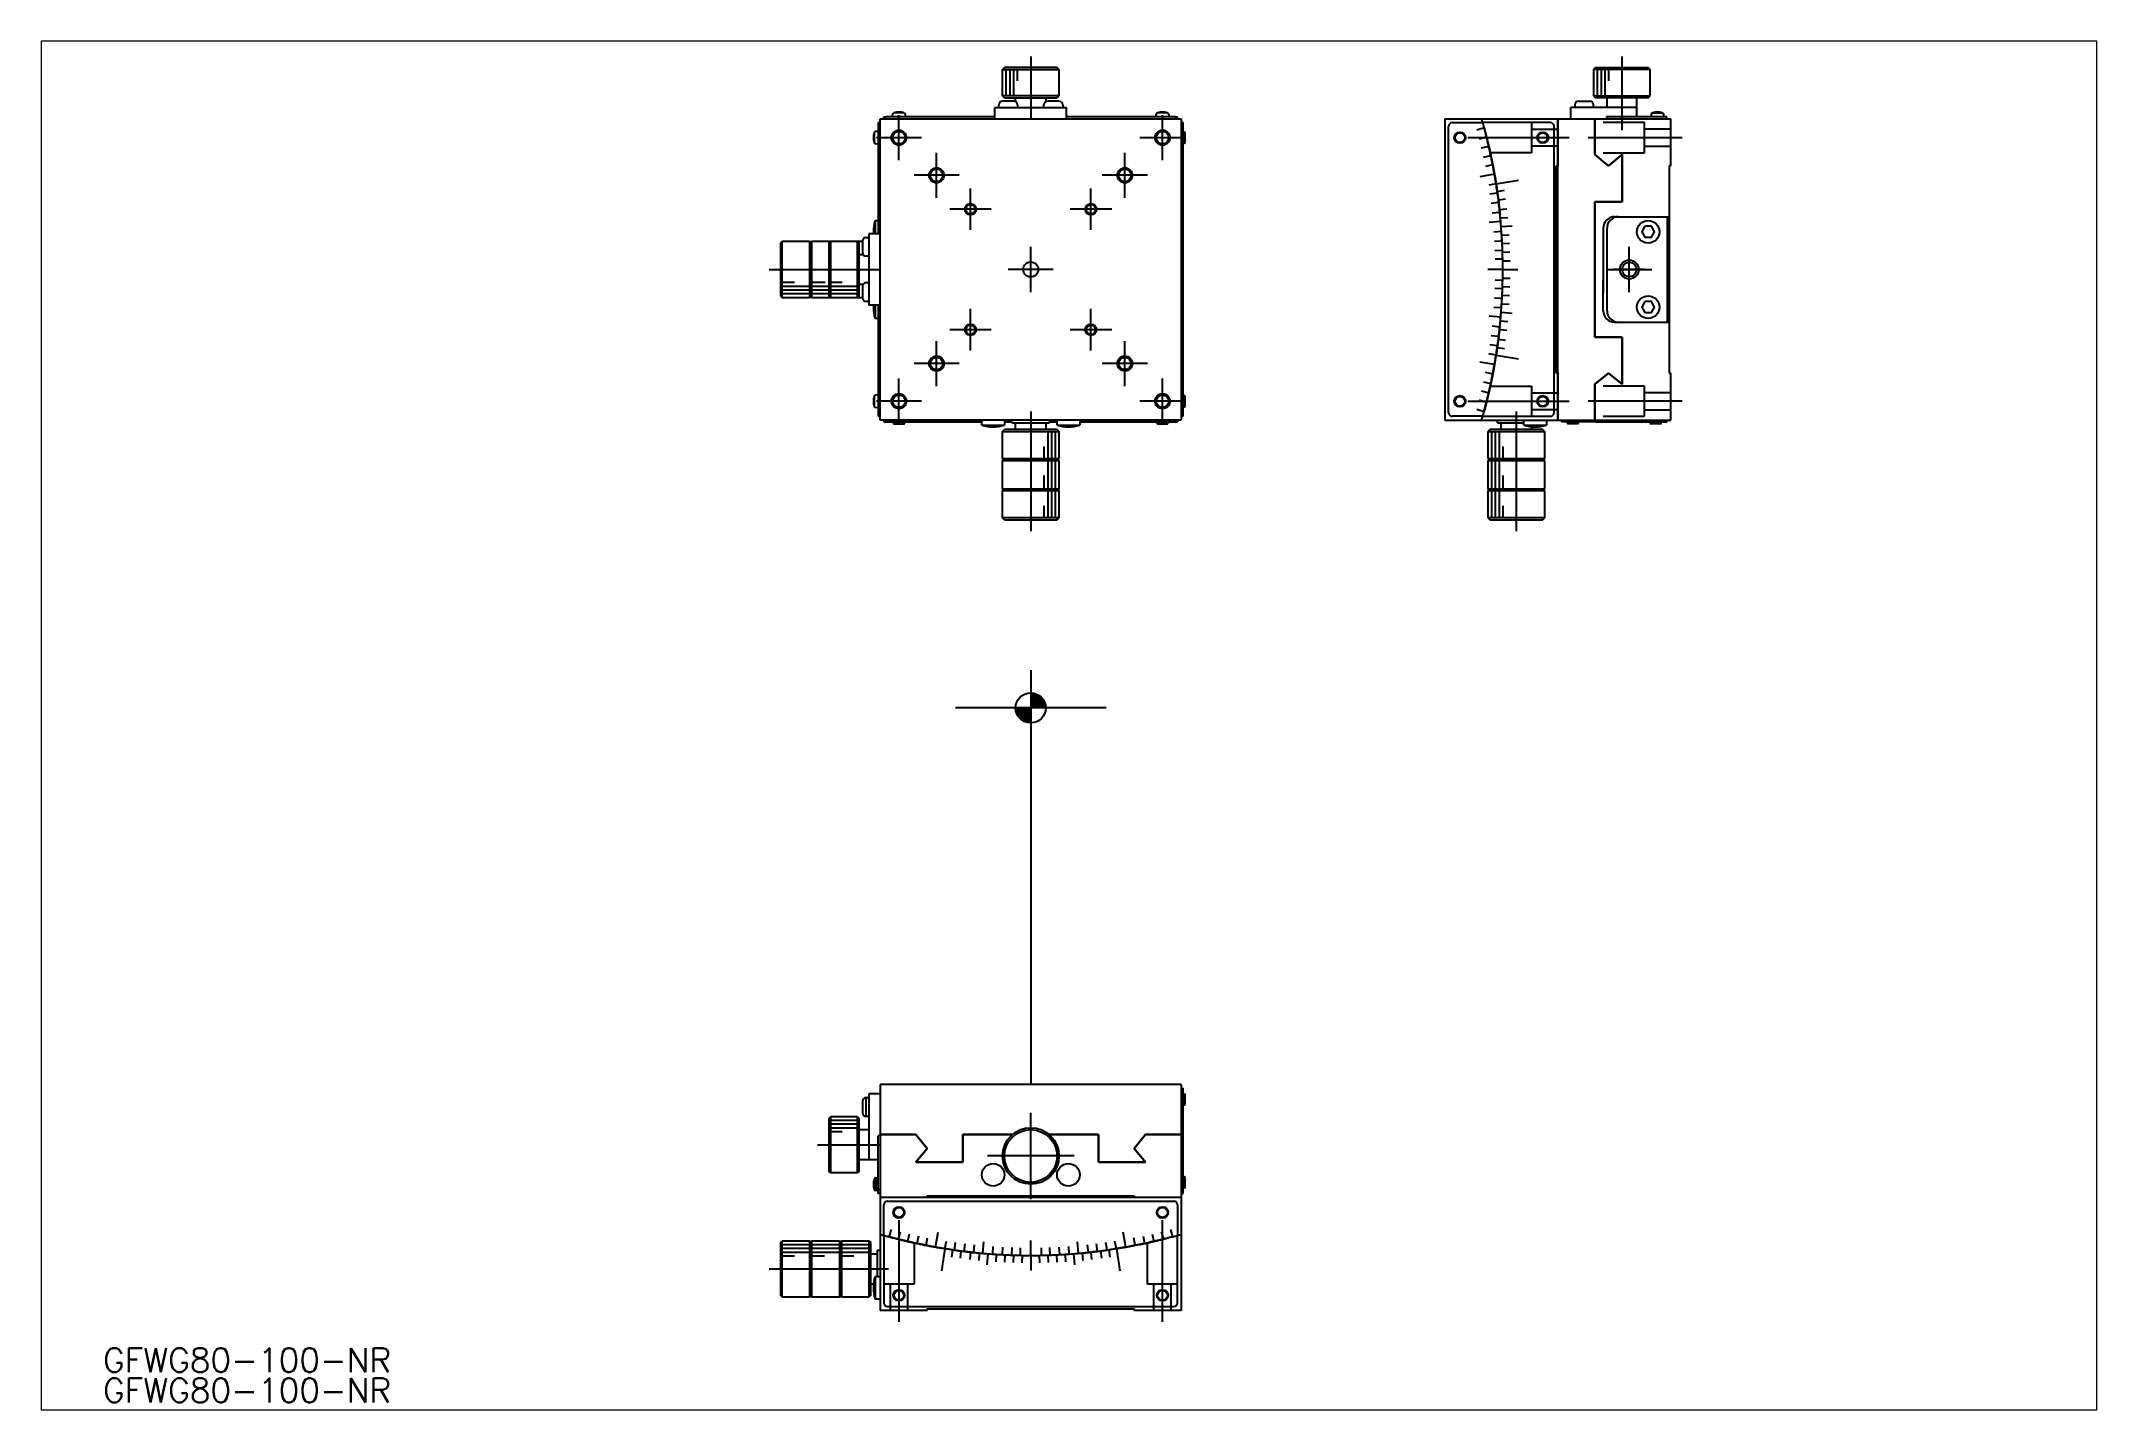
# Paper-space layout 'レイアウト1' of a CAD drawing. Extents: x 2.2 to 9.04, y 1.66 to 6.21.
# The model-space entities are those that its viewports show. They can reach past a viewport. Long polylines and large blocks are cut down to what shows.
import ezdxf

# ---------------------------------------------------------------- set-up
doc = ezdxf.new("R2010")
doc.units = 0
doc.header["$MEASUREMENT"] = 0
doc.linetypes.add('CENTER', pattern=[17.5, 13, -1.5, 1.5, -1.5])
doc.linetypes.add('DASHED', pattern=[3.5, 2, -1.5])
doc.layers.get('0').update_dxf_attribs({"linetype": 'CONTINUOUS'})
doc.layers.get('DEFPOINTS').update_dxf_attribs({"linetype": 'CONTINUOUS'})
doc.layers.add('CENTER', color=1, linetype='CENTER')
doc.styles.get("Standard").update_dxf_attribs({"font": 'txt.shx', "bigfont": '@extfont2.shx'})

msp = doc.modelspace()

# ---------------------------------------------------------------- linework, layer by layer
at = {"color": 7, "linetype": 'Continuous'}
for p, q in [((62.44, 271.21), (62.69, 271.46)), ((62.44, 271.21), (69.94, 271.21)), ((62.44, 267.71), (62.44, 271.21)), ((69.69, 271.46), (62.69, 271.46)), ((69.69, 271.46), (69.94, 271.21)), ((69.94, 271.21), (69.94, 267.71)), ((141.18, 271.46), (140.93, 271.21)), ((148.43, 271.21), (140.93, 271.21)), ((140.93, 271.21), (140.93, 267.71)), ((141.18, 271.46), (148.18, 271.46)), ((148.43, 271.21), (148.18, 271.46)), ((148.43, 267.71), (148.43, 271.21)), ((69.94, 267.71), (62.44, 267.71)), ((62.69, 267.46), (62.44, 267.71)), ((69.94, 267.71), (69.69, 267.46)), ((140.93, 267.71), (148.43, 267.71)), ((140.93, 267.71), (141.18, 267.46)), ((148.18, 267.46), (148.43, 267.71)), ((46.69, 264.66), (46.69, 264.91)), ((46.69, 264.91), (47, 264.91)), ((61.44, 264.91), (47, 264.91)), ((47.81, 264.91), (47.84, 265.22)), ((49.33, 265.47), (48.04, 265.47)), ((49.53, 265.22), (49.56, 264.91)), ((61.44, 266.16), (70.94, 266.16)), ((61.44, 264.66), (61.44, 266.16)), ((61.94, 266.16), (61.94, 266.51)), ((63.94, 267.01), (62.44, 267.01)), ((62.69, 267.46), (69.69, 267.46)), ((64.19, 266.95), (64.19, 267.46)), ((64.44, 266.51), (64.44, 266.16)), ((67.94, 266.16), (67.94, 266.51)), ((68.19, 267.46), (68.19, 266.95)), ((69.94, 267.01), (68.44, 267.01)), ((70.44, 266.51), (70.44, 266.16)), ((70.94, 264.66), (70.94, 266.16)), ((85.37, 264.91), (70.94, 264.91)), ((82.81, 264.91), (82.84, 265.22)), ((84.33, 265.47), (83.04, 265.47)), ((84.53, 265.22), (84.56, 264.91)), ((85.37, 264.91), (85.69, 264.91)), ((85.69, 264.66), (85.69, 264.91)), ((146.68, 266.16), (137.93, 266.16)), ((137.93, 264.66), (137.93, 266.16)), ((138.43, 266.51), (138.43, 266.16)), ((138.93, 267.01), (140.43, 267.01)), ((140.93, 266.16), (140.93, 266.51)), ((148.18, 267.46), (141.18, 267.46)), ((142.89, 264.91), (142.64, 264.91)), ((142.64, 264.91), (142.64, 264.66)), ((142.68, 267.46), (142.68, 266.16)), ((150.18, 264.91), (142.89, 264.91)), ((146.68, 264.91), (146.68, 267.46)), ((146.68, 264.91), (146.68, 266.16)), ((148.58, 265.22), (148.56, 264.91)), ((148.79, 265.47), (150.07, 265.47)), ((150.68, 264.91), (150.18, 264.91)), ((150.31, 264.91), (150.28, 265.22)), ((150.68, 264.66), (150.68, 264.91)), ((45.38, 262.81), (45.38, 261.52)), ((45.63, 263.01), (45.94, 263.04)), ((45.94, 264.16), (46.19, 264.16)), ((45.94, 264.16), (45.94, 249.41)), ((46.19, 224.66), (46.19, 264.66)), ((46.19, 264.66), (86.19, 264.66)), ((86.19, 264.66), (86.19, 224.66)), ((86.19, 264.16), (86.44, 264.16)), ((86.44, 263.66), (86.44, 264.16)), ((86.44, 225.66), (86.44, 263.66)), ((86.44, 262.91), (86.59, 262.91)), ((86.69, 261.51), (86.69, 262.81)), ((121.18, 264.66), (121.18, 258.41)), ((121.18, 264.66), (126.08, 264.66)), ((121.18, 264.66), (121.18, 230.91)), ((121.68, 225.66), (121.68, 263.66)), ((122.18, 264.16), (126.22, 264.16)), ((126.08, 264.66), (136.18, 264.66)), ((135.18, 264.16), (126.23, 264.16)), ((135.68, 225.66), (135.68, 263.66)), ((136.18, 224.66), (136.18, 264.66)), ((136.18, 264.66), (141.08, 264.66)), ((136.18, 264.66), (136.18, 258.41)), ((141.08, 264.66), (141.08, 259.91)), ((141.08, 259.91), (141.08, 264.66)), ((141.08, 264.66), (151.18, 264.66)), ((151.18, 258.41), (151.18, 264.66)), ((45.94, 261.29), (45.63, 261.32)), ((86.59, 261.41), (86.44, 261.41)), ((141.08, 259.91), (141.89, 259.25)), ((141.89, 259.25), (141.08, 259.91)), ((142.9, 258.41), (144.71, 259.91)), ((144.71, 259.91), (142.9, 258.41)), ((144.71, 259.91), (144.71, 253.66)), ((144.71, 253.66), (144.71, 259.91)), ((135.98, 230.91), (135.98, 258.41)), ((135.98, 258.41), (136.18, 258.41)), ((141.89, 259.25), (142.05, 259.11)), ((142.9, 258.41), (141.89, 259.25)), ((142.05, 259.11), (142.9, 258.41)), ((151.18, 258.41), (150.98, 258.41)), ((150.98, 258.41), (150.98, 230.91)), ((45.52, 251.16), (45.52, 249.41)), ((45.52, 251.16), (45.94, 251.16)), ((144.71, 253.66), (141.08, 253.66)), ((141.08, 253.66), (141.08, 235.66)), ((141.08, 235.66), (141.08, 253.66)), ((141.08, 253.66), (144.71, 253.66)), ((143.73, 251.66), (150.98, 251.66)), ((150.73, 237.66), (150.73, 251.66)), ((44.34, 248.91), (44.69, 248.91)), ((46.19, 249.41), (44.69, 249.41)), ((44.69, 249.41), (44.69, 239.91)), ((142.23, 250.16), (142.23, 241.5)), ((142.73, 242.35), (142.73, 250.16)), ((32.94, 248.16), (33.19, 248.41)), ((32.94, 248.16), (32.94, 241.16)), ((33.19, 240.91), (33.19, 248.41)), ((33.19, 248.41), (36.81, 248.41)), ((36.81, 248.41), (36.81, 240.91)), ((36.81, 248.41), (36.94, 248.29)), ((36.94, 248.29), (37.06, 248.41)), ((36.94, 248.29), (36.94, 241.04)), ((37.06, 248.41), (37.06, 240.91)), ((37.06, 248.41), (39.64, 248.41)), ((39.39, 248.16), (39.64, 248.41)), ((39.39, 248.16), (39.39, 241.16)), ((39.64, 240.91), (39.64, 248.41)), ((39.64, 248.41), (43.14, 248.41)), ((43.14, 248.41), (43.14, 240.91)), ((43.14, 248.41), (43.39, 248.16)), ((43.14, 248.41), (43.84, 248.41)), ((43.39, 241.16), (43.39, 248.16)), ((43.39, 246.66), (43.9, 246.66)), ((43.84, 248.41), (43.84, 246.91)), ((44.69, 246.41), (44.34, 246.41)), ((142.23, 239.16), (142.23, 243.19)), ((33.19, 240.91), (32.94, 241.16)), ((36.81, 240.91), (33.19, 240.91)), ((36.94, 241.04), (36.81, 240.91)), ((37.06, 240.91), (36.94, 241.04)), ((39.64, 240.91), (37.06, 240.91)), ((39.64, 240.91), (39.39, 241.16)), ((43.14, 240.91), (39.64, 240.91)), ((43.39, 241.16), (43.14, 240.91)), ((43.84, 240.91), (43.14, 240.91)), ((43.9, 242.66), (43.39, 242.66)), ((43.84, 242.41), (43.84, 240.91)), ((44.34, 242.91), (44.69, 242.91)), ((44.69, 240.41), (44.34, 240.41)), ((142.73, 239.16), (142.73, 242.35)), ((46.19, 239.91), (44.69, 239.91)), ((45.52, 239.91), (45.52, 238.16)), ((45.94, 238.16), (45.52, 238.16)), ((45.94, 239.91), (45.94, 225.16)), ((143.73, 237.66), (150.98, 237.66)), ((141.08, 235.66), (144.71, 235.66)), ((144.71, 235.66), (141.08, 235.66)), ((144.71, 235.66), (144.71, 229.41)), ((144.71, 229.41), (144.71, 235.66)), ((121.18, 230.91), (121.18, 224.66)), ((136.18, 230.91), (135.98, 230.91)), ((136.18, 224.66), (136.18, 230.91)), ((136.18, 230.91), (136.18, 224.66)), ((142.9, 230.91), (141.08, 229.42)), ((141.08, 229.42), (142.9, 230.91)), ((141.08, 229.42), (141.08, 224.66)), ((141.08, 224.66), (141.08, 229.42)), ((144.71, 229.41), (142.9, 230.91)), ((142.9, 230.91), (144.71, 229.41)), ((150.98, 230.91), (151.18, 230.91)), ((151.18, 224.66), (151.18, 230.91)), ((45.38, 227.81), (45.38, 226.52)), ((45.63, 228.01), (45.94, 228.04)), ((86.44, 227.91), (86.59, 227.91)), ((86.69, 226.51), (86.69, 227.81)), ((45.94, 226.29), (45.63, 226.32)), ((46.19, 225.16), (45.94, 225.16)), ((86.19, 224.66), (46.19, 224.66)), ((46.69, 224.66), (46.69, 224.41)), ((46.69, 224.41), (47.19, 224.41)), ((47.19, 224.41), (59.69, 224.41)), ((47.94, 224.26), (47.94, 224.41)), ((48.04, 224.16), (49.34, 224.16)), ((49.44, 224.41), (49.44, 224.26)), ((59.69, 223.99), (59.69, 224.66)), ((59.69, 223.99), (62.69, 223.99)), ((62.69, 224.66), (62.69, 223.99)), ((62.69, 224.41), (63.69, 224.41)), ((63.69, 224.29), (63.69, 224.66)), ((63.69, 224.29), (68.69, 224.29)), ((64.19, 223.41), (64.19, 224.29)), ((68.19, 224.29), (68.19, 223.41)), ((68.69, 224.66), (68.69, 224.29)), ((68.69, 224.41), (69.69, 224.41)), ((69.69, 223.99), (69.69, 224.66)), ((69.69, 223.99), (72.69, 223.99)), ((72.69, 224.66), (72.69, 223.99)), ((72.69, 224.41), (85.19, 224.41)), ((82.94, 224.26), (82.94, 224.41)), ((83.04, 224.16), (84.34, 224.16)), ((84.44, 224.41), (84.44, 224.26)), ((85.19, 224.41), (85.69, 224.41)), ((85.69, 224.66), (85.69, 224.41)), ((86.19, 225.16), (86.44, 225.16)), ((86.59, 226.41), (86.44, 226.41)), ((86.44, 225.16), (86.44, 225.66)), ((121.18, 224.66), (126.08, 224.66)), ((126.22, 225.16), (122.18, 225.16)), ((126.08, 224.66), (136.18, 224.66)), ((126.23, 225.16), (135.18, 225.16)), ((128.18, 224.29), (128.18, 224.66)), ((128.18, 224.29), (131.68, 224.29)), ((128.68, 223.41), (128.68, 224.29)), ((131.68, 223.99), (131.68, 224.66)), ((131.68, 223.99), (134.68, 223.99)), ((134.68, 224.66), (134.68, 223.99)), ((136.18, 224.66), (141.08, 224.66)), ((136.68, 224.66), (136.68, 224.41)), ((137.18, 224.41), (136.68, 224.41)), ((141.22, 224.41), (137.18, 224.41)), ((137.43, 224.41), (137.43, 224.26)), ((138.83, 224.16), (137.53, 224.16)), ((138.93, 224.26), (138.93, 224.41)), ((141.08, 224.66), (141.22, 224.66)), ((141.08, 224.66), (151.18, 224.66)), ((141.22, 224.41), (141.22, 224.66)), ((141.23, 224.66), (141.23, 224.41)), ((141.23, 224.41), (150.18, 224.41)), ((148.43, 224.41), (148.43, 224.26)), ((149.83, 224.16), (148.53, 224.16)), ((149.93, 224.26), (149.93, 224.41)), ((150.18, 224.41), (150.68, 224.41)), ((150.68, 224.66), (150.68, 224.41)), ((62.44, 223.16), (62.69, 223.41)), ((62.44, 223.16), (69.94, 223.16)), ((62.44, 219.54), (62.44, 223.16)), ((69.69, 223.41), (62.69, 223.41)), ((69.69, 223.41), (69.94, 223.16)), ((69.94, 223.16), (69.94, 219.54)), ((126.93, 223.16), (127.18, 223.41)), ((126.93, 223.16), (134.43, 223.16)), ((126.93, 219.54), (126.93, 223.16)), ((134.18, 223.41), (127.18, 223.41)), ((132.68, 223.79), (132.68, 223.41)), ((134.18, 223.41), (134.43, 223.16)), ((134.43, 223.16), (134.43, 219.54)), ((62.44, 219.54), (69.94, 219.54)), ((62.56, 219.41), (62.44, 219.54)), ((62.44, 219.29), (62.56, 219.41)), ((62.44, 219.29), (69.94, 219.29)), ((62.44, 215.54), (62.44, 219.29)), ((62.56, 219.41), (69.81, 219.41)), ((69.94, 219.54), (69.81, 219.41)), ((69.81, 219.41), (69.94, 219.29)), ((69.94, 219.29), (69.94, 215.54)), ((126.93, 219.54), (134.43, 219.54)), ((127.06, 219.41), (126.93, 219.54)), ((126.93, 219.29), (127.06, 219.41)), ((126.93, 219.29), (134.43, 219.29)), ((126.93, 215.54), (126.93, 219.29)), ((127.06, 219.41), (134.31, 219.41)), ((134.43, 219.54), (134.31, 219.41)), ((134.31, 219.41), (134.43, 219.29)), ((134.43, 219.29), (134.43, 215.54)), ((62.44, 215.54), (69.94, 215.54)), ((62.56, 215.41), (62.44, 215.54)), ((62.44, 215.29), (62.56, 215.41)), ((62.44, 215.29), (69.94, 215.29)), ((62.44, 211.66), (62.44, 215.29)), ((62.56, 215.41), (69.81, 215.41)), ((69.94, 215.54), (69.81, 215.41)), ((69.81, 215.41), (69.94, 215.29)), ((69.94, 215.29), (69.94, 211.66)), ((126.93, 215.54), (134.43, 215.54)), ((127.06, 215.41), (126.93, 215.54)), ((126.93, 215.29), (127.06, 215.41)), ((126.93, 215.29), (134.43, 215.29)), ((126.93, 211.66), (126.93, 215.29)), ((127.06, 215.41), (134.31, 215.41)), ((134.43, 215.54), (134.31, 215.41)), ((134.31, 215.41), (134.43, 215.29)), ((134.43, 215.29), (134.43, 211.66)), ((69.94, 211.66), (62.44, 211.66)), ((62.69, 211.41), (62.44, 211.66)), ((62.69, 211.41), (69.69, 211.41)), ((69.94, 211.66), (69.69, 211.41)), ((134.43, 211.66), (126.93, 211.66)), ((127.18, 211.41), (126.93, 211.66)), ((127.18, 211.41), (134.18, 211.41)), ((134.43, 211.66), (134.18, 211.41)), ((43.84, 134.19), (43.84, 132.69)), ((44.34, 134.69), (44.69, 134.69)), ((44.69, 135.19), (44.69, 126.44)), ((46.19, 135.19), (44.69, 135.19)), ((86.19, 136.44), (46.19, 136.44)), ((46.19, 136.44), (46.19, 129.8)), ((86.19, 136.44), (86.19, 129.8)), ((86.19, 135.94), (86.44, 135.94)), ((86.44, 135.44), (86.44, 135.94)), ((86.44, 129.63), (86.44, 135.44)), ((86.44, 135.19), (86.59, 135.19)), ((86.69, 133.79), (86.69, 135.09)), ((39.39, 131.94), (39.64, 132.19)), ((39.39, 131.94), (39.39, 124.94)), ((39.64, 124.69), (39.64, 132.19)), ((39.64, 132.19), (43.14, 132.19)), ((43.14, 132.19), (43.14, 124.69)), ((43.14, 132.19), (43.39, 131.94)), ((43.39, 124.94), (43.39, 131.94)), ((44.69, 132.19), (44.34, 132.19)), ((86.59, 133.69), (86.44, 133.69)), ((43.39, 130.44), (44.69, 130.44)), ((46.19, 129.62), (45.94, 129.62)), ((45.94, 122.44), (45.94, 129.62)), ((46.19, 129.8), (50.94, 129.8)), ((50.94, 129.8), (46.19, 129.8)), ((46.19, 129.8), (46.19, 121.44)), ((46.19, 129.62), (46.19, 129.8)), ((50.94, 129.8), (52.44, 127.94)), ((52.44, 127.94), (50.94, 129.8)), ((57.19, 126.1), (57.19, 129.8)), ((57.19, 129.8), (63.76, 129.8)), ((63.76, 129.8), (57.19, 129.8)), ((57.19, 129.8), (57.19, 126.1)), ((68.61, 129.8), (75.19, 129.8)), ((75.19, 129.8), (68.61, 129.8)), ((75.19, 129.8), (75.19, 126.1)), ((75.19, 126.1), (75.19, 129.8)), ((79.94, 127.94), (81.44, 129.8)), ((81.44, 129.8), (79.94, 127.94)), ((81.44, 129.8), (86.19, 129.8)), ((86.19, 129.8), (81.44, 129.8)), ((86.19, 129.8), (86.19, 121.44)), ((86.19, 129.63), (86.44, 129.63)), ((86.19, 129.62), (86.44, 129.62)), ((86.44, 122.44), (86.44, 129.62)), ((45.94, 126.44), (43.39, 126.44)), ((45.94, 126.44), (44.69, 126.44)), ((52.44, 127.94), (50.94, 126.1)), ((50.94, 126.1), (52.44, 127.94)), ((50.94, 126.1), (57.19, 126.1)), ((57.19, 126.1), (50.94, 126.1)), ((75.19, 126.1), (81.44, 126.1)), ((81.44, 126.1), (75.19, 126.1)), ((81.44, 126.1), (79.94, 127.94)), ((79.94, 127.94), (81.44, 126.1)), ((39.64, 124.69), (39.39, 124.94)), ((43.14, 124.69), (39.64, 124.69)), ((43.39, 124.94), (43.14, 124.69)), ((45.38, 123.83), (45.38, 122.55)), ((45.63, 124.04), (45.94, 124.07)), ((86.44, 124.19), (86.59, 124.19)), ((86.69, 122.79), (86.69, 124.09)), ((45.94, 122.32), (45.63, 122.34)), ((45.94, 121.94), (45.94, 122.44)), ((46.19, 121.94), (45.94, 121.94)), ((52.44, 121.44), (46.19, 121.44)), ((52.44, 121.44), (46.19, 121.44)), ((46.19, 121.44), (46.19, 116.54)), ((46.69, 116.4), (46.69, 120.44)), ((47.19, 120.94), (85.19, 120.94)), ((52.44, 121.64), (79.94, 121.64)), ((52.44, 121.44), (52.44, 121.64)), ((79.94, 121.44), (52.44, 121.44)), ((79.94, 121.64), (79.94, 121.44)), ((86.19, 121.44), (79.94, 121.44)), ((86.19, 121.44), (79.94, 121.44)), ((85.69, 120.44), (85.69, 116.4)), ((86.19, 121.94), (86.44, 121.94)), ((86.19, 121.44), (86.19, 116.54)), ((86.59, 122.69), (86.44, 122.69)), ((86.44, 121.94), (86.44, 122.44)), ((32.94, 115.44), (33.19, 115.69)), ((32.94, 115.44), (32.94, 108.44)), ((33.19, 108.19), (33.19, 115.69)), ((33.19, 115.69), (36.81, 115.69)), ((36.81, 115.69), (36.81, 108.19)), ((36.81, 115.69), (36.94, 115.56)), ((36.94, 115.56), (37.06, 115.69)), ((36.94, 115.56), (36.94, 108.31)), ((37.06, 115.69), (37.06, 108.19)), ((37.06, 115.69), (40.81, 115.69)), ((40.81, 115.69), (40.81, 108.19)), ((40.81, 115.69), (40.94, 115.56)), ((40.94, 115.56), (41.06, 115.69)), ((40.94, 115.56), (40.94, 108.31)), ((41.06, 115.69), (41.06, 108.19)), ((41.06, 115.69), (44.69, 115.69)), ((44.69, 115.69), (44.69, 108.19)), ((44.69, 115.69), (44.94, 115.44)), ((44.94, 108.44), (44.94, 115.44)), ((46.19, 116.54), (46.19, 106.44)), ((46.69, 116.4), (46.69, 107.44)), ((85.69, 107.44), (85.69, 116.4)), ((86.19, 116.54), (86.19, 106.44)), ((44.94, 113.94), (45.81, 113.94)), ((45.81, 114.44), (45.81, 110.94)), ((45.81, 114.44), (46.19, 114.44)), ((45.31, 109.94), (44.94, 109.94)), ((45.52, 110.94), (45.52, 107.94)), ((45.52, 110.94), (46.19, 110.94)), ((33.19, 108.19), (32.94, 108.44)), ((36.81, 108.19), (33.19, 108.19)), ((36.94, 108.31), (36.81, 108.19)), ((37.06, 108.19), (36.94, 108.31)), ((40.81, 108.19), (37.06, 108.19)), ((40.94, 108.31), (40.81, 108.19)), ((41.06, 108.19), (40.94, 108.31)), ((44.69, 108.19), (41.06, 108.19)), ((44.94, 108.44), (44.69, 108.19)), ((46.19, 107.94), (45.52, 107.94)), ((47.19, 106.94), (85.19, 106.94)), ((52.44, 106.64), (79.94, 106.64)), ((52.44, 106.44), (52.44, 106.64)), ((79.94, 106.64), (79.94, 106.44)), ((52.44, 106.44), (46.19, 106.44)), ((86.19, 106.44), (79.94, 106.44))]:
    msp.add_line(p, q, dxfattribs=at)
at = {"color": 3, "linetype": 'Continuous'}
for p, q in [((62.94, 267.71), (62.94, 271.21)), ((63.44, 267.71), (63.44, 271.21)), ((63.94, 267.71), (63.94, 271.21)), ((64.44, 269.71), (64.44, 271.21)), ((141.43, 271.21), (141.43, 267.71)), ((141.93, 271.21), (141.93, 267.71)), ((142.43, 271.21), (142.43, 267.71)), ((142.93, 271.21), (142.93, 269.71)), ((125.45, 263.21), (126.4, 263.51)), ((125.76, 262), (126.72, 262.28)), ((126.4, 263.51), (126.72, 262.28)), ((126.72, 262.28), (127.02, 261.04)), ((126.05, 260.8), (127.02, 261.04)), ((126.32, 259.58), (127.29, 259.8)), ((127.02, 261.04), (127.04, 260.95)), ((127.04, 260.95), (127.1, 260.67)), ((127.1, 260.67), (127.19, 260.25)), ((127.19, 260.25), (127.29, 259.8)), ((127.29, 259.8), (127.55, 258.56)), ((127.78, 257.31), (125.81, 256.96)), ((127.55, 258.56), (126.57, 258.35)), ((127.55, 258.56), (127.78, 257.31)), ((127.78, 257.31), (127.79, 257.22)), ((127.79, 257.22), (127.85, 256.9)), ((127.85, 256.9), (127.99, 256.05)), ((127.99, 256.05), (127.01, 255.86)), ((128.18, 254.8), (127.18, 254.66)), ((127.99, 256.05), (130.95, 256.52)), ((127.99, 256.05), (128.18, 254.8)), ((128.14, 255.03), (129.11, 255.17)), ((128.18, 254.8), (128.34, 253.54)), ((128.29, 253.92), (129.26, 254.05)), ((128.34, 253.54), (127.35, 253.4)), ((127.49, 252.17), (128.49, 252.27)), ((128.34, 253.54), (128.35, 253.46)), ((128.35, 253.46), (128.37, 253.31)), ((128.37, 253.31), (128.49, 252.27)), ((128.45, 252.64), (129.42, 252.73)), ((128.49, 252.27), (128.52, 251.93)), ((128.56, 251.51), (129.54, 251.57)), ((128.61, 251.01), (127.08, 250.88)), ((127.71, 249.67), (128.71, 249.74)), ((127.79, 248.42), (128.78, 248.47)), ((128.66, 250.36), (130.12, 250.47)), ((128.74, 249.23), (129.72, 249.28)), ((127.84, 247.17), (128.84, 247.21)), ((127.88, 246.05), (128.87, 246.07)), ((128.8, 248.09), (129.78, 248.14)), ((128.85, 246.95), (129.83, 246.98)), ((128.88, 245.81), (129.85, 245.82)), ((128.88, 244.66), (126.88, 244.66)), ((127.88, 243.28), (128.87, 243.26)), ((128.88, 243.52), (129.85, 243.51)), ((128.89, 244.66), (130.88, 244.66)), ((34.81, 242.91), (33.19, 242.91)), ((36.81, 242.41), (33.19, 242.41)), ((36.81, 241.91), (33.19, 241.91)), ((36.81, 241.41), (33.19, 241.41)), ((38.89, 242.91), (37.06, 242.91)), ((39.39, 242.41), (37.06, 242.41)), ((39.39, 241.91), (37.06, 241.91)), ((39.39, 241.41), (37.06, 241.41)), ((41.14, 242.91), (39.64, 242.91)), ((43.14, 242.41), (39.64, 242.41)), ((43.14, 241.91), (39.64, 241.91)), ((43.14, 241.41), (39.64, 241.41)), ((127.79, 240.91), (128.78, 240.85)), ((127.84, 242.16), (128.84, 242.12)), ((128.8, 241.24), (129.78, 241.19)), ((128.85, 242.38), (129.83, 242.35)), ((128.61, 238.32), (127.08, 238.45)), ((127.71, 239.66), (128.71, 239.59)), ((128.56, 237.82), (129.54, 237.76)), ((128.66, 238.97), (130.12, 238.86)), ((128.74, 240.1), (129.72, 240.05)), ((127.35, 235.91), (128.34, 235.79)), ((127.49, 237.16), (128.49, 237.05)), ((128.34, 235.79), (128.18, 234.53)), ((128.29, 235.41), (129.26, 235.28)), ((128.37, 236.02), (128.34, 235.79)), ((128.49, 237.05), (128.37, 236.02)), ((128.45, 236.69), (129.42, 236.59)), ((127.78, 232.02), (125.81, 232.37)), ((127.99, 233.28), (127.01, 233.47)), ((128.18, 234.53), (127.18, 234.67)), ((127.97, 233.18), (127.78, 232.02)), ((127.99, 233.28), (127.97, 233.18)), ((128.18, 234.53), (127.99, 233.28)), ((127.99, 233.28), (130.95, 232.81)), ((128.14, 234.29), (129.11, 234.16)), ((126.32, 229.75), (127.29, 229.53)), ((127.55, 230.77), (126.57, 230.98)), ((127.26, 229.38), (127.02, 228.29)), ((127.29, 229.53), (127.26, 229.38)), ((127.32, 229.68), (127.29, 229.53)), ((127.55, 230.77), (127.32, 229.68)), ((127.78, 232.02), (127.55, 230.77)), ((125.76, 227.33), (126.72, 227.05)), ((126.05, 228.53), (127.02, 228.29)), ((126.72, 227.05), (126.46, 226.04)), ((127.02, 228.29), (126.72, 227.05)), ((125.45, 226.11), (126.4, 225.82)), ((126.46, 226.04), (126.4, 225.82)), ((67.94, 221.16), (67.94, 219.54)), ((68.44, 223.16), (68.44, 219.54)), ((68.94, 223.16), (68.94, 219.54)), ((69.44, 223.16), (69.44, 219.54)), ((127.43, 219.54), (127.43, 223.16)), ((127.93, 219.54), (127.93, 223.16)), ((128.43, 219.54), (128.43, 223.16)), ((128.93, 219.54), (128.93, 221.16)), ((68.44, 219.29), (68.44, 215.54)), ((68.94, 219.29), (68.94, 215.54)), ((69.44, 219.29), (69.44, 215.54)), ((127.43, 215.54), (127.43, 219.29)), ((127.93, 215.54), (127.93, 219.29)), ((128.43, 215.54), (128.43, 219.29)), ((67.94, 217.29), (67.94, 215.54)), ((128.93, 215.54), (128.93, 217.29)), ((67.94, 213.29), (67.94, 211.66)), ((68.44, 215.29), (68.44, 211.66)), ((68.94, 215.29), (68.94, 211.66)), ((69.44, 215.29), (69.44, 211.66)), ((127.43, 211.66), (127.43, 215.29)), ((127.93, 211.66), (127.93, 215.29)), ((128.43, 211.66), (128.43, 215.29)), ((128.93, 211.66), (128.93, 213.29)), ((44.34, 132.19), (44.34, 134.69)), ((86.19, 135.44), (86.44, 135.44)), ((86.59, 135.19), (86.59, 133.69)), ((39.64, 131.69), (43.14, 131.69)), ((39.64, 131.19), (43.14, 131.19)), ((39.64, 130.69), (43.14, 130.69)), ((39.64, 130.19), (41.14, 130.19)), ((45.63, 124.04), (45.63, 122.34)), ((86.59, 124.19), (86.59, 122.69)), ((46.19, 122.44), (45.94, 122.44)), ((86.19, 122.44), (86.44, 122.44)), ((33.19, 115.19), (36.81, 115.19)), ((33.19, 114.69), (36.81, 114.69)), ((37.06, 115.19), (40.81, 115.19)), ((37.06, 114.69), (40.81, 114.69)), ((41.06, 115.19), (44.69, 115.19)), ((41.06, 114.69), (44.69, 114.69)), ((47.64, 117.18), (47.34, 116.22)), ((47.56, 116.17), (47.34, 116.22)), ((48.57, 115.9), (47.56, 116.17)), ((48.85, 116.86), (48.57, 115.9)), ((49.81, 115.61), (48.57, 115.9)), ((50.05, 116.58), (49.81, 115.6)), ((50.9, 115.36), (49.81, 115.61)), ((51.05, 115.33), (50.9, 115.36)), ((51.27, 116.3), (51.05, 115.33)), ((51.2, 115.3), (51.05, 115.33)), ((52.3, 115.08), (51.2, 115.3)), ((52.29, 115.08), (52.5, 116.06)), ((53.54, 114.85), (52.3, 115.08)), ((53.54, 114.84), (53.89, 116.81)), ((54.7, 114.65), (53.54, 114.85)), ((54.8, 114.63), (54.99, 115.62)), ((56.05, 114.45), (56.19, 115.44)), ((57.44, 115.27), (57.31, 114.28)), ((58.68, 115.13), (58.58, 114.14)), ((59.84, 114.02), (59.97, 115.54)), ((61.18, 114.91), (61.11, 113.92)), ((62.43, 114.84), (62.38, 113.84)), ((63.68, 114.78), (63.65, 113.78)), ((64.8, 114.75), (64.79, 113.75)), ((66.19, 113.74), (66.19, 115.74)), ((67.57, 114.75), (67.59, 113.75)), ((68.69, 114.78), (68.73, 113.78)), ((69.94, 114.84), (70, 113.84)), ((71.19, 114.91), (71.26, 113.92)), ((72.53, 114.02), (72.4, 115.54)), ((73.69, 115.13), (73.8, 114.14)), ((75.06, 114.28), (74.92, 115.27)), ((76.32, 114.45), (76.18, 115.44)), ((77.57, 114.63), (77.38, 115.62)), ((78.42, 114.78), (77.57, 114.64)), ((78.74, 114.83), (78.42, 114.78)), ((78.83, 114.84), (78.48, 116.81)), ((78.83, 114.85), (78.74, 114.83)), ((80.08, 115.08), (78.83, 114.85)), ((80.08, 115.08), (79.87, 116.06)), ((81.32, 115.33), (80.08, 115.08)), ((81.1, 116.3), (81.32, 115.33)), ((81.77, 115.43), (81.32, 115.33)), ((82.2, 115.52), (81.77, 115.43)), ((82.47, 115.59), (82.2, 115.52)), ((82.32, 116.58), (82.56, 115.6)), ((82.56, 115.61), (82.47, 115.59)), ((83.8, 115.9), (82.56, 115.61)), ((83.52, 116.86), (83.8, 115.9)), ((85.03, 116.22), (83.8, 115.9)), ((84.74, 117.18), (85.03, 116.22)), ((33.19, 114.19), (36.81, 114.19)), ((33.19, 113.69), (34.81, 113.69)), ((37.06, 114.19), (40.81, 114.19)), ((37.06, 113.69), (38.81, 113.69)), ((41.06, 114.19), (44.69, 114.19)), ((41.06, 113.69), (42.69, 113.69)), ((54.8, 114.63), (54.33, 111.67)), ((54.8, 114.64), (54.7, 114.65)), ((56.05, 114.45), (54.8, 114.64)), ((55.82, 114.48), (55.68, 113.51)), ((57.31, 114.28), (56.05, 114.45)), ((56.93, 114.33), (56.8, 113.36)), ((57.54, 114.25), (57.31, 114.28)), ((58.58, 114.14), (57.54, 114.25)), ((58.21, 114.18), (58.12, 113.2)), ((59.34, 114.06), (59.28, 113.08)), ((60.49, 113.96), (60.38, 112.5)), ((61.62, 113.88), (61.57, 112.9)), ((62.76, 113.82), (62.72, 112.84)), ((63.9, 113.77), (63.87, 112.8)), ((65.04, 113.75), (65.03, 112.77)), ((66.19, 113.74), (66.19, 111.74)), ((67.33, 113.75), (67.34, 112.77)), ((68.47, 113.77), (68.5, 112.8)), ((69.61, 113.82), (69.66, 112.84)), ((70.75, 113.88), (70.8, 112.9)), ((71.88, 113.96), (71.99, 112.5)), ((73.03, 114.06), (73.09, 113.08)), ((73.8, 114.14), (73.45, 114.1)), ((74.83, 114.25), (73.8, 114.14)), ((74.16, 114.18), (74.26, 113.2)), ((74.98, 114.27), (74.83, 114.25)), ((75.06, 114.28), (74.98, 114.27)), ((76.32, 114.45), (75.06, 114.28)), ((75.44, 114.33), (75.57, 113.36)), ((77.57, 114.64), (76.32, 114.45)), ((76.56, 114.48), (76.69, 113.51)), ((77.57, 114.63), (78.04, 111.67))]:
    msp.add_line(p, q, dxfattribs=at)
at = {"color": 3, "linetype": 'DASHED'}
for p, q in [((132.68, 264.16), (132.68, 260.16)), ((132.68, 263.29), (136.18, 263.29)), ((147.68, 264.16), (142.22, 264.16)), ((147.68, 260.16), (147.68, 264.16)), ((151.18, 263.29), (147.68, 263.29)), ((132.68, 260.16), (127.22, 260.16)), ((136.18, 261.04), (132.68, 261.04)), ((142.22, 260.16), (147.68, 260.16)), ((147.68, 261.04), (151.18, 261.04)), ((127.22, 229.16), (132.68, 229.16)), ((132.68, 229.16), (132.68, 225.16)), ((132.68, 228.29), (136.18, 228.29)), ((147.68, 229.16), (142.22, 229.16)), ((147.68, 225.16), (147.68, 229.16)), ((151.18, 228.29), (147.68, 228.29)), ((136.18, 226.04), (132.68, 226.04)), ((142.22, 225.16), (147.68, 225.16)), ((147.68, 226.04), (151.18, 226.04)), ((50.69, 115.41), (50.69, 109.94)), ((81.69, 109.94), (81.69, 115.41)), ((50.69, 109.94), (46.69, 109.94)), ((47.56, 106.44), (47.56, 109.94)), ((49.81, 109.94), (49.81, 106.44)), ((85.69, 109.94), (81.69, 109.94)), ((82.56, 106.44), (82.56, 109.94)), ((84.81, 109.94), (84.81, 106.44))]:
    msp.add_line(p, q, dxfattribs=at)
at = {"color": 7, "linetype": 'Continuous'}
for points in [[(147.76, 250.4), (147.33, 249.66), (147.76, 248.93), (148.61, 248.93), (149.03, 249.66), (148.61, 250.4)], [(147.76, 240.4), (147.33, 239.66), (147.76, 238.93), (148.61, 238.93), (149.03, 239.66), (148.61, 240.4)]]:
    msp.add_lwpolyline(points, close=True, dxfattribs=at)
at = {"color": 3, "linetype": 'Continuous'}
for centre, radius in [((48.69, 262.16), 1), ((83.69, 262.16), 1), ((123.18, 262.16), 0.65), ((134.18, 262.16), 0.65), ((53.69, 257.16), 1), ((78.69, 257.16), 1), ((58.19, 252.66), 0.75), ((74.19, 252.66), 0.75), ((58.19, 236.66), 0.75), ((74.19, 236.66), 0.75), ((53.69, 232.16), 1), ((78.69, 232.16), 1), ((48.69, 227.16), 1), ((83.69, 227.16), 1), ((123.18, 227.16), 0.65), ((134.18, 227.16), 0.65), ((48.69, 119.44), 0.65), ((83.69, 119.44), 0.65), ((48.69, 108.44), 0.65), ((83.69, 108.44), 0.65)]:
    msp.add_circle(centre, radius, dxfattribs=at)
at = {"color": 7, "linetype": 'Continuous'}
for centre, radius in [((48.69, 262.16), 0.825), ((83.69, 262.16), 0.825), ((123.18, 262.16), 0.75), ((134.18, 262.16), 0.75), ((53.69, 257.16), 0.825), ((78.69, 257.16), 0.825), ((58.19, 252.66), 0.625), ((74.19, 252.66), 0.625), ((148.18, 249.66), 1.5), ((145.68, 244.66), 1.25), ((66.19, 244.66), 1), ((145.68, 244.66), 0.95), ((148.18, 239.66), 1.5), ((58.19, 236.66), 0.625), ((74.19, 236.66), 0.625), ((53.69, 232.16), 0.825), ((78.69, 232.16), 0.825), ((48.69, 227.16), 0.825), ((83.69, 227.16), 0.825), ((123.18, 227.16), 0.75), ((134.18, 227.16), 0.75), ((66.19, 186.44), 2), ((66.19, 126.94), 3.75), ((66.19, 126.94), 3.5), ((61.19, 124.44), 1.5), ((71.19, 124.44), 1.5), ((48.69, 119.44), 0.75), ((83.69, 119.44), 0.75), ((48.69, 108.44), 0.75), ((83.69, 108.44), 0.75)]:
    msp.add_circle(centre, radius, dxfattribs=at)
for centre, radius, start, end in [((48.13, 265.19), 0.29, 106.4525, 175.0001), ((48.69, 263.31), 2.25, 90, 106.5699), ((48.69, 263.31), 2.25, 73.4301, 90), ((49.25, 265.19), 0.29, 4.9999, 73.5475), ((62.44, 266.51), 0.5, 90, 180), ((63.94, 266.51), 0.5, 0, 90), ((68.44, 266.51), 0.5, 90, 180), ((69.94, 266.51), 0.5, 0, 90), ((83.13, 265.19), 0.29, 106.4525, 175.0001), ((83.69, 263.31), 2.25, 90, 106.5699), ((83.69, 263.31), 2.25, 73.4301, 90), ((84.25, 265.19), 0.29, 4.9999, 73.5475), ((138.93, 266.51), 0.5, 90, 180), ((140.43, 266.51), 0.5, 0, 90), ((148.87, 265.19), 0.29, 106.4525, 175.0001), ((149.43, 263.31), 2.25, 90, 106.5699), ((149.43, 263.31), 2.25, 73.4301, 90), ((149.99, 265.19), 0.29, 4.9999, 73.5475), ((47.54, 262.16), 2.25, 163.4301, 180), ((47.54, 262.16), 2.25, 180, 196.5699), ((45.66, 262.72), 0.29, 94.9999, 163.5475), ((86.59, 262.81), 0.1, 0, 90), ((122.18, 263.66), 0.5, 90, 180), ((135.18, 263.66), 0.5, 0, 90), ((45.66, 261.6), 0.29, 196.4525, 265.0001), ((86.59, 261.51), 0.1, 270, 0), ((50.29, 249.66), 5, 162.5424, 180), ((143.73, 250.16), 1.5, 90, 180), ((144.23, 250.16), 1.5, 90, 180), ((44.34, 248.41), 0.5, 90, 180), ((50.29, 249.66), 5, 180, 182.866), ((44.34, 246.91), 0.5, 180, 270), ((44.34, 242.41), 0.5, 90, 180), ((44.34, 240.91), 0.5, 180, 270), ((50.29, 239.66), 5, 177.134, 180), ((50.29, 239.66), 5, 180, 197.4576), ((143.73, 239.16), 1.5, 180, 270), ((144.23, 239.16), 1.5, 180, 270), ((47.54, 227.16), 2.25, 163.4301, 180), ((47.54, 227.16), 2.25, 180, 196.5699), ((45.66, 227.72), 0.29, 94.9999, 163.5475), ((86.59, 227.81), 0.1, 0, 90), ((45.66, 226.6), 0.29, 196.4525, 265.0001), ((48.04, 224.26), 0.1, 180, 270), ((49.34, 224.26), 0.1, 270, 0), ((61.19, 228.76), 5, 252.5424, 270), ((61.19, 228.76), 5, 270, 287.4576), ((71.19, 228.76), 5, 252.5424, 270), ((71.19, 228.76), 5, 270, 287.4576), ((83.04, 224.26), 0.1, 180, 270), ((84.34, 224.26), 0.1, 270, 0), ((86.59, 226.51), 0.1, 270, 0), ((122.18, 225.66), 0.5, 180, 270), ((133.18, 228.76), 5, 252.5424, 270), ((133.18, 228.76), 5, 270, 287.4576), ((135.18, 225.66), 0.5, 270, 0), ((137.53, 224.26), 0.1, 180, 270), ((138.83, 224.26), 0.1, 270, 0), ((148.53, 224.26), 0.1, 180, 270), ((149.83, 224.26), 0.1, 270, 0), ((66.19, 186.44), 1.8, 180, 270), ((66.19, 186.44), 1.6, 180, 270), ((66.19, 186.44), 1.4, 180, 270), ((66.19, 186.44), 1.2, 180, 270), ((66.19, 186.44), 1, 180, 270), ((66.19, 186.44), 0.8, 180.0001, 269.9998), ((66.19, 186.44), 0.6, 180, 270.0001), ((66.19, 186.44), 0.4, 180, 270), ((66.19, 186.44), 0.2, 180, 270), ((66.19, 186.44), 1.8, 0, 90), ((66.19, 186.44), 1.6, 0, 90), ((66.19, 186.44), 1.4, 0, 90), ((66.19, 186.44), 1.2, 0, 90), ((66.19, 186.44), 1, 0, 90), ((66.19, 186.44), 0.8, 359.9999, 90.0002), ((66.19, 186.44), 0.6, 0, 90.0001), ((66.19, 186.44), 0.4, 0, 90), ((66.19, 186.44), 0.2, 0, 90), ((44.34, 134.19), 0.5, 90, 180), ((86.59, 135.09), 0.1, 0, 90), ((86.59, 133.79), 0.1, 270, 0), ((44.34, 132.69), 0.5, 180, 270), ((47.54, 123.19), 2.25, 163.4301, 180), ((47.54, 123.19), 2.25, 180, 196.5699), ((45.66, 123.75), 0.29, 94.9999, 163.5475), ((86.59, 124.09), 0.1, 0, 90), ((45.66, 122.63), 0.29, 196.4525, 265.0001), ((47.19, 120.44), 0.5, 90, 180), ((85.19, 120.44), 0.5, 0, 90), ((86.59, 122.79), 0.1, 270, 0), ((50.29, 109.44), 5, 162.5424, 180), ((50.29, 109.44), 5, 180, 197.4576), ((47.19, 107.44), 0.5, 180, 270), ((85.19, 107.44), 0.5, 270, 0)]:
    msp.add_arc(centre, radius, start, end, dxfattribs=at)
at = {"color": 3, "linetype": 'Continuous'}
for centre, radius, start, end in [((56.18, 244.66), 72.7, 15.5585, 15.9679), ((56.18, 244.66), 72.7, 15.5585, 15.9679), ((56.18, 244.66), 72.7, 15.0204, 15.5585), ((56.08, 244.66), 72.8, 14.4999, 15.5364), ((56.08, 244.66), 72.8, 13.5001, 14.4999), ((56.08, 244.66), 72.8, 13.0789, 13.5001), ((56.08, 244.66), 72.8, 12.7041, 13.0789), ((56.08, 244.66), 72.8, 12.3644, 12.7041), ((56.08, 244.66), 72.8, 11.921, 12.3644), ((56.08, 244.66), 72.8, 11.4999, 11.921), ((56.08, 244.66), 72.8, 10.5001, 11.4999), ((56.08, 244.66), 72.8, 10.0789, 10.5001), ((56.08, 244.66), 72.8, 9.674, 10.0789), ((56.08, 244.66), 72.8, 9, 9.674), ((56.08, 244.66), 72.8, 8.1891, 9), ((56.08, 244.66), 72.8, 7.3063, 8.1891), ((56.08, 244.66), 72.8, 7.0735, 7.3063), ((56.08, 244.66), 72.8, 6.8197, 7.0735), ((56.08, 244.66), 72.8, 6.2916, 6.8197), ((56.08, 244.66), 72.8, 6.0619, 6.2916), ((56.08, 244.66), 72.8, 5.864, 6.0619), ((56.08, 244.66), 72.8, 5.3928, 5.864), ((56.08, 244.66), 72.8, 5, 5.728), ((56.18, 244.66), 72.7, 0, 5.7359), ((56.08, 244.66), 72.8, 4.485, 5.3928), ((56.08, 244.66), 72.8, 4, 5), ((56.08, 244.66), 72.8, 3.5952, 4.485), ((56.08, 244.66), 72.8, 3, 4), ((56.08, 244.66), 72.8, 2.6964, 3.5952), ((56.08, 244.66), 72.8, 2, 3), ((56.08, 244.66), 72.8, 1.7976, 2.6964), ((56.08, 244.66), 72.8, 1.1023, 2), ((56.08, 244.66), 72.8, 0.8988, 1.7976), ((56.08, 244.66), 72.8, 0, 1.1023), ((56.08, 244.66), 72.8, 0, 0.8988), ((56.18, 244.66), 72.7, 354.2641, 0), ((56.08, 244.66), 72.8, 358, 358.8977), ((56.08, 244.66), 72.8, 358.2024, 359.1012), ((56.08, 244.66), 72.8, 358.8977, 0), ((56.08, 244.66), 72.8, 359.1012, 0), ((56.08, 244.66), 72.8, 356, 357), ((56.08, 244.66), 72.8, 356.4048, 357.3036), ((56.08, 244.66), 72.8, 357, 358), ((56.08, 244.66), 72.8, 357.3036, 358.2024), ((56.08, 244.66), 72.8, 353.9381, 354.6072), ((56.08, 244.66), 72.8, 354.272, 355), ((56.08, 244.66), 72.8, 354.6072, 355.515), ((56.08, 244.66), 72.8, 355, 356), ((56.08, 244.66), 72.8, 355.515, 356.4048), ((56.08, 244.66), 72.8, 351.8109, 352.6937), ((56.08, 244.66), 72.8, 352.6937, 352.9265), ((56.08, 244.66), 72.8, 352.9265, 353.1803), ((56.08, 244.66), 72.8, 353.1803, 353.7084), ((56.08, 244.66), 72.8, 353.7084, 353.9381), ((56.18, 244.66), 72.7, 353.9918, 354.2641), ((56.08, 244.66), 72.8, 349.921, 350.9208), ((56.08, 244.66), 72.8, 350.9208, 351), ((56.08, 244.66), 72.8, 351, 351.8109), ((56.08, 244.66), 72.8, 346.921, 347.8767), ((56.08, 244.66), 72.8, 347.8767, 347.9213), ((56.08, 244.66), 72.8, 347.9213, 348.0787), ((56.08, 244.66), 72.8, 348.0787, 348.1194), ((56.08, 244.66), 72.8, 348.1194, 349.079), ((56.08, 244.66), 72.8, 349.079, 349.5), ((56.08, 244.66), 72.8, 349.5, 349.921), ((56.08, 244.66), 72.8, 345.173, 346.079), ((56.08, 244.66), 72.8, 346.079, 346.5), ((56.08, 244.66), 72.8, 346.5, 346.921), ((56.18, 244.66), 72.7, 344.0321, 344.4415), ((56.18, 244.66), 72.7, 344.0321, 344.4415), ((56.18, 244.66), 72.7, 344.4415, 344.9796), ((56.08, 244.66), 72.8, 344.4636, 344.9213), ((56.08, 244.66), 72.8, 344.9213, 345.173), ((66.19, 186.44), 72.7, 254.0321, 254.4415), ((66.19, 186.44), 72.7, 254.0321, 254.4415), ((66.19, 186.44), 72.7, 254.4415, 254.9796), ((66.19, 186.54), 72.8, 254.4636, 254.9213), ((66.19, 186.54), 72.8, 254.9213, 255.173), ((66.19, 186.54), 72.8, 255.173, 256.079), ((66.19, 186.54), 72.8, 256.079, 256.5), ((66.19, 186.54), 72.8, 256.5, 256.921), ((66.19, 186.54), 72.8, 256.921, 257.8767), ((66.19, 186.54), 72.8, 257.8767, 257.9213), ((66.19, 186.54), 72.8, 257.9213, 258.0787), ((66.19, 186.54), 72.8, 258.0787, 258.1194), ((66.19, 186.54), 72.8, 258.1194, 259.079), ((66.19, 186.54), 72.8, 259.079, 259.5), ((66.19, 186.54), 72.8, 259.5, 259.921), ((66.19, 186.54), 72.8, 259.921, 260.9208), ((66.19, 186.54), 72.8, 279, 279.674), ((66.19, 186.54), 72.8, 279.674, 280.0789), ((66.19, 186.54), 72.8, 280.0789, 280.5001), ((66.19, 186.54), 72.8, 280.5001, 281.4999), ((66.19, 186.54), 72.8, 281.4999, 281.921), ((66.19, 186.54), 72.8, 281.921, 282.3644), ((66.19, 186.54), 72.8, 282.3644, 282.7041), ((66.19, 186.54), 72.8, 282.7041, 283.0789), ((66.19, 186.54), 72.8, 283.0789, 283.5001), ((66.19, 186.54), 72.8, 283.5001, 284.4999), ((66.19, 186.54), 72.8, 284.4999, 285.5364), ((66.19, 186.44), 72.7, 285.0204, 285.5585), ((66.19, 186.44), 72.7, 285.5585, 285.9679), ((66.19, 186.44), 72.7, 285.5585, 285.9679), ((66.19, 186.54), 72.8, 260.9208, 261), ((66.19, 186.54), 72.8, 261, 261.8109), ((66.19, 186.54), 72.8, 261.8109, 262.6937), ((66.19, 186.54), 72.8, 262.6937, 262.9265), ((66.19, 186.54), 72.8, 262.9265, 263.1803), ((66.19, 186.54), 72.8, 263.1803, 263.7084), ((66.19, 186.54), 72.8, 263.7084, 263.9381), ((66.19, 186.54), 72.8, 263.9381, 264.6072), ((66.19, 186.44), 72.7, 263.9918, 264.2641), ((66.19, 186.54), 72.8, 264.272, 265), ((66.19, 186.44), 72.7, 264.2641, 270), ((66.19, 186.54), 72.8, 264.6072, 265.515), ((66.19, 186.54), 72.8, 265, 266), ((66.19, 186.54), 72.8, 265.515, 266.4048), ((66.19, 186.54), 72.8, 266, 267), ((66.19, 186.54), 72.8, 266.4048, 267.3036), ((66.19, 186.54), 72.8, 267, 268), ((66.19, 186.54), 72.8, 267.3036, 268.2024), ((66.19, 186.54), 72.8, 268, 268.8977), ((66.19, 186.54), 72.8, 268.2024, 269.1012), ((66.19, 186.54), 72.8, 268.8977, 270), ((66.19, 186.54), 72.8, 269.1012, 270), ((66.19, 186.44), 72.7, 270, 275.7359), ((66.19, 186.54), 72.8, 270, 271.1023), ((66.19, 186.54), 72.8, 270, 270.8988), ((66.19, 186.54), 72.8, 270.8988, 271.7976), ((66.19, 186.54), 72.8, 271.1023, 272), ((66.19, 186.54), 72.8, 271.7976, 272.6964), ((66.19, 186.54), 72.8, 272, 273), ((66.19, 186.54), 72.8, 272.6964, 273.5952), ((66.19, 186.54), 72.8, 273, 274), ((66.19, 186.54), 72.8, 273.5952, 274.485), ((66.19, 186.54), 72.8, 274, 275), ((66.19, 186.54), 72.8, 274.485, 275.3928), ((66.19, 186.54), 72.8, 275, 275.728), ((66.19, 186.54), 72.8, 275.3928, 275.864), ((66.19, 186.54), 72.8, 275.864, 276.0619), ((66.19, 186.54), 72.8, 276.0619, 276.2916), ((66.19, 186.54), 72.8, 276.2916, 276.8197), ((66.19, 186.54), 72.8, 276.8197, 277.0735), ((66.19, 186.54), 72.8, 277.0735, 277.3063), ((66.19, 186.54), 72.8, 277.3063, 278.1891), ((66.19, 186.54), 72.8, 278.1891, 279)]:
    msp.add_arc(centre, radius, start, end, dxfattribs=at)
at = {"layer": 'CENTER', "color": 1, "linetype": 'CENTER'}
for p, q in [((66.19, 272.96), (66.19, 264.66)), ((144.68, 272.96), (144.68, 263.16)), ((48.69, 259.16), (48.69, 265.16)), ((83.69, 259.16), (83.69, 265.16)), ((51.69, 262.16), (45.69, 262.16)), ((86.69, 262.16), (80.69, 262.16)), ((137.68, 262.16), (124.23, 262.16)), ((152.68, 262.16), (140.22, 262.16)), ((53.69, 254.16), (53.69, 260.16)), ((78.69, 254.16), (78.69, 260.16)), ((56.69, 257.16), (50.69, 257.16)), ((81.69, 257.16), (75.69, 257.16)), ((58.19, 249.91), (58.19, 255.41)), ((74.19, 249.91), (74.19, 255.41)), ((60.94, 252.66), (55.44, 252.66)), ((76.94, 252.66), (71.44, 252.66)), ((66.19, 241.66), (66.19, 247.66)), ((145.68, 241.66), (145.68, 247.66)), ((145.68, 242.66), (145.68, 246.66)), ((31.44, 244.66), (46.19, 244.66)), ((69.19, 244.66), (63.19, 244.66)), ((142.68, 244.66), (148.68, 244.66)), ((147.68, 244.66), (143.68, 244.66)), ((147.68, 244.66), (143.68, 244.66)), ((58.19, 233.91), (58.19, 239.41)), ((74.19, 233.91), (74.19, 239.41)), ((53.69, 229.16), (53.69, 235.16)), ((60.94, 236.66), (55.44, 236.66)), ((76.94, 236.66), (71.44, 236.66)), ((78.69, 229.16), (78.69, 235.16)), ((56.69, 232.16), (50.69, 232.16)), ((81.69, 232.16), (75.69, 232.16)), ((48.69, 224.16), (48.69, 230.16)), ((83.69, 224.16), (83.69, 230.16)), ((51.69, 227.16), (45.69, 227.16)), ((86.69, 227.16), (80.69, 227.16)), ((124.23, 227.16), (137.68, 227.16)), ((152.68, 227.16), (140.22, 227.16)), ((66.19, 225.79), (66.19, 209.91)), ((130.68, 209.91), (130.68, 225.79)), ((66.19, 191.44), (66.19, 136.44)), ((76.19, 186.44), (56.19, 186.44)), ((66.19, 121.19), (66.19, 132.69)), ((37.89, 128.44), (46.19, 128.44)), ((71.94, 126.94), (60.44, 126.94)), ((48.69, 118.4), (48.69, 104.94)), ((83.69, 104.94), (83.69, 118.4)), ((31.44, 111.94), (47.31, 111.94))]:
    msp.add_line(p, q, dxfattribs=at)

# ---------------------------------------------------------------- texts
at = {"color": 7}
for p in [(-57, 98.24), (-57, 94.22)]:
    msp.add_text('GFWG80-100-NR', height=3.2, dxfattribs=at).set_placement(p)

psp = doc.layouts.new('レイアウト1')

# ---------------------------------------------------------------- viewports
at = {"layer": 'DEFPOINTS', "color": 7, "linetype": 'Continuous', "view_target_point": (214.3907, 97.7301)}
psp.add_viewport(center=(5.6231, 3.9354), size=(6.8425, 4.555496), view_center_point=(-143.1181, 86.3731), view_height=181.753377, dxfattribs=at)

doc.saveas('drawing.dxf')
